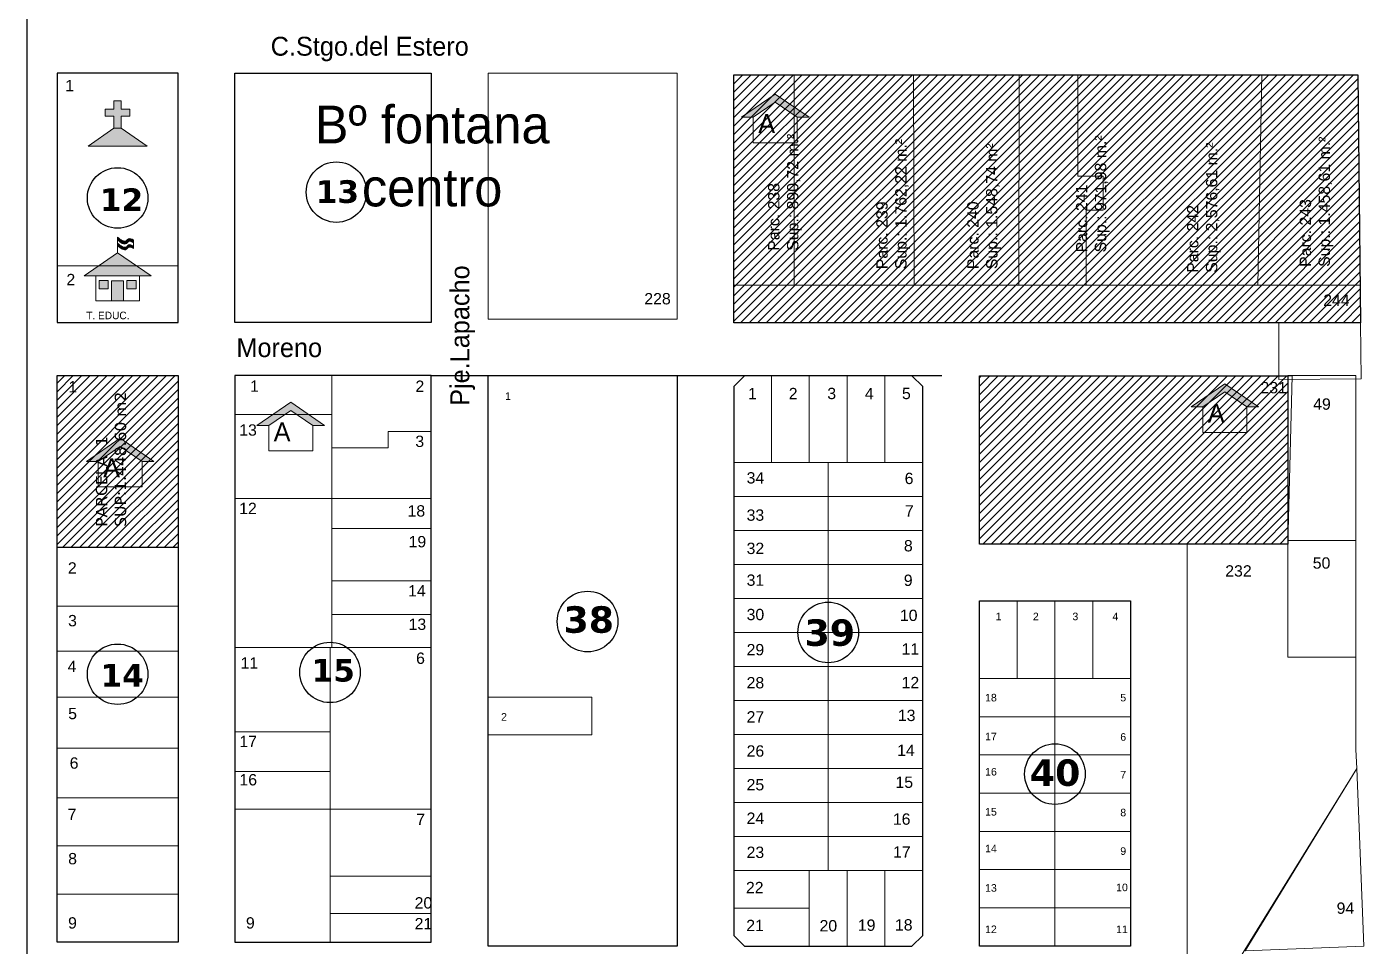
# Model space of a CAD drawing. Header units: millimetres. Extents: x 0 to 6558, y 60 to 10727.
# Drawn here: x 2200 to 2555.9, y 7639 to 7882.3 of the extents above; entities that cross this region are included whole.
import ezdxf

# ---------------------------------------------------------------- set-up
doc = ezdxf.new("R2010")
doc.units = ezdxf.units.MM
for name, color, linetype, lineweight in [('0 NOMBRE DE BARRIOS', 251, 'Continuous', 35), ('0 N° DE PARCELA', 255, 'Continuous', 25), ('0 SIG - PARCELAS', 252, 'Continuous', 18), ('EQUIPAMIENTOS', 10, 'Continuous', 18)]:
    doc.layers.add(name, color=color, linetype=linetype, lineweight=lineweight)
for name, color, linetype in [('0 NOMBRE DE CALLES', 255, 'Continuous'), ('0 N° DE MANZANA', 255, 'Continuous'), ('0 SIG - CHACRAS', 253, 'Continuous'), ('0 SIG - MANZANAS', 253, 'Continuous'), ('TERRENO MUNICIPAL', 10, 'Continuous')]:
    doc.layers.add(name, color=color, linetype=linetype)
doc.layers.add('auxiliares', color=3, linetype='Continuous', plot=False)
doc.styles.get("Standard").update_dxf_attribs({"font": 'arial.ttf'})
doc.styles.add('STYLE1', font='arial.ttf')

# ---------------------------------------------------------------- blocks, each defined once
blk = doc.blocks.new('IGLESIA')
at = {"linetype": 'Continuous'}
for points in [[(-4.8, 49.2), (-16.3, 49.2), (-16.3, 39.6), (-4.8, 39.6), (-4.8, 24), (4.8, 24), (4.8, 39.6), (16.3, 39.6), (16.3, 49.2), (4.8, 49.2), (4.8, 60), (-4.8, 60)], [(4.8, 24), (-4.8, 24), (-39, 0), (39, 0)]]:
    blk.add_hatch(color=256, dxfattribs=at).paths.add_polyline_path(points)
for p, q in [((-4.8, 60), (-4.8, 49.2)), ((-4.8, 60), (4.8, 60)), ((4.8, 60), (4.8, 49.2)), ((-16.3, 49.2), (-16.3, 39.6)), ((-4.8, 49.2), (-16.3, 49.2)), ((-4.8, 39.6), (-16.3, 39.6)), ((-4.8, 39.6), (-4.8, 24)), ((4.8, 49.2), (16.3, 49.2)), ((4.8, 39.6), (16.3, 39.6)), ((4.8, 39.6), (4.8, 24)), ((16.3, 49.2), (16.3, 39.6)), ((-4.8, 24), (-39, 0)), ((-4.8, 24), (4.8, 24)), ((4.8, 24), (39, 0)), ((-39, 0), (39, 0))]:
    blk.add_line(p, q, dxfattribs=at)
blk = doc.blocks.new('A$C6DEA108D')
at = {"layer": 'EQUIPAMIENTOS', "linetype": 'Continuous'}
blk.add_hatch(color=256, dxfattribs=at).paths.add_polyline_path([(35.7, 51.5), (0, 26.9), (12.4, 26.9), (35.7, 43), (59, 26.9), (71.4, 26.9)])
for p, q in [((35.7, 51.5), (0, 26.9)), ((35.7, 43), (12.4, 26.9)), ((35.7, 51.5), (71.4, 26.9)), ((35.7, 43), (59, 26.9)), ((0, 26.9), (12.4, 26.9)), ((59, 26.9), (71.4, 26.9))]:
    blk.add_line(p, q, dxfattribs=at)
blk.add_lwpolyline([(59, 26.9), (59, 0), (12.4, 0), (12.4, 26.9)], dxfattribs=at)
at = {"layer": 'EQUIPAMIENTOS', "linetype": 'Continuous', "insert": (13.2, 20.2), "char_height": 12, "width": 75, "attachment_point": 4}
blk.add_mtext('{\\fBankGothic Lt BT|b0|i0|c0|p34; \\H1.667x;A}', dxfattribs=at)
blk = doc.blocks.new('A$C60985E54')
at = {"layer": 'EQUIPAMIENTOS', "linetype": 'Continuous'}
h = blk.add_hatch(color=130, dxfattribs=at)
edge = h.paths.add_edge_path()
edge.add_spline(control_points=[(13.06, 16.13), (12.6, 16.4), (11.85, 16.82), (10.79, 15.28), (9.68, 16.19), (8.84, 16.88)], knot_values=[0, 0, 0, 0, 2.102185, 3.349937, 7.23201, 7.23201, 7.23201, 7.23201], degree=3, periodic=0)
edge.add_line((8.84, 16.88), (8.84, 16.13))
edge.add_spline(control_points=[(8.84, 16.13), (9.68, 15.44), (10.79, 14.53), (11.85, 16.06), (12.6, 15.64), (13.06, 15.38)], knot_values=[0, 0, 0, 0, 3.882072, 5.129825, 7.23201, 7.23201, 7.23201, 7.23201], degree=3, periodic=0)
edge.add_line((13.06, 15.38), (13.06, 16.13))
edge = h.paths.add_edge_path()
edge.add_spline(control_points=[(13.06, 14.53), (12.6, 14.79), (11.85, 15.21), (10.79, 13.67), (9.68, 14.59), (8.84, 15.28)], knot_values=[0, 0, 0, 0, 2.102185, 3.349937, 7.23201, 7.23201, 7.23201, 7.23201], degree=3, periodic=0)
edge.add_line((8.84, 15.28), (8.84, 14.61))
edge.add_spline(control_points=[(8.84, 14.61), (9.68, 13.92), (10.79, 13.01), (11.85, 14.55), (12.6, 14.12), (13.06, 13.86)], knot_values=[0, 0, 0, 0, 3.882072, 5.129825, 7.23201, 7.23201, 7.23201, 7.23201], degree=3, periodic=0)
edge.add_line((13.06, 13.86), (13.06, 14.53))
at = {"layer": 'EQUIPAMIENTOS'}
blk.add_hatch(color=256, dxfattribs=at).paths.add_polyline_path([(17.68, 6.65), (8.84, 12.76), (0, 6.65)])
h = blk.add_hatch(color=256, dxfattribs=at)
h.paths.add_polyline_path([(3.96, 5.4), (3.96, 3.23), (6.37, 3.23), (6.37, 5.4)])
h.paths.add_polyline_path([(10.42, 5.32), (7.26, 5.32), (7.26, 0), (10.42, 0)])
h.paths.add_polyline_path([(13.73, 5.4), (11.31, 5.4), (11.31, 3.23), (13.73, 3.23)])
for p, q in [((8.84, 12.76), (8.84, 16.88)), ((8.84, 12.76), (17.68, 6.65)), ((0, 6.65), (17.68, 6.65))]:
    blk.add_line(p, q, dxfattribs=at)
at = {"layer": 'EQUIPAMIENTOS', "color": 130, "linetype": 'Continuous'}
blk.add_line((13.06, 16.13), (13.06, 13.86), dxfattribs=at)
at = {"layer": 'EQUIPAMIENTOS', "linetype": 'Continuous'}
blk.add_line((8.84, 12.76), (0, 6.65), dxfattribs=at)
at = {"layer": 'EQUIPAMIENTOS'}
blk.add_lwpolyline([(14.6, 6.65), (14.6, 0), (3.08, 0), (3.08, 6.65)], dxfattribs=at)
for points in [[(3.96, 5.4), (6.37, 5.4), (6.37, 3.23), (3.96, 3.23)], [(7.26, 5.32), (10.42, 5.32), (10.42, 0), (7.26, 0)], [(13.73, 5.4), (11.31, 5.4), (11.31, 3.23), (13.73, 3.23)]]:
    blk.add_lwpolyline(points, close=True, dxfattribs=at)
at = {"layer": 'EQUIPAMIENTOS', "color": 130, "linetype": 'Continuous'}
for points in [[(8.84, 16.88), (11.15, 15.96), (11.76, 16.48), (13.06, 16.13)], [(8.84, 16.13), (11.15, 15.2), (11.76, 15.73), (13.06, 15.38)], [(8.84, 15.28), (11.15, 14.35), (11.76, 14.87), (13.06, 14.53)], [(8.84, 14.61), (11.15, 13.69), (11.76, 14.21), (13.06, 13.86)]]:
    blk.add_spline(points, degree=3, dxfattribs=at)

msp = doc.modelspace()

# ---------------------------------------------------------------- hatches: boundary and pattern name
at = {"layer": 'TERRENO MUNICIPAL'}
h = msp.add_hatch(dxfattribs=at)
h.set_pattern_fill('ANSI31', color=256, scale=0.5)
h.set_pattern_definition([(45, (-322.4474, 5692.1732), (-1.122532, 1.122532), [])])
h.paths.add_polyline_path([(2386.979, 8005.035), (2539.922, 8005.035), (2531.059, 8059.035), (2386.979, 8059.035)])
h.paths.add_polyline_path([(2542.14, 7990.035), (2386.979, 7990.035), (2386.979, 7893.593), (2386.979, 7884.655), (2551.959, 7884.655), (2551.405, 7932.623)])
h.paths.add_polyline_path([(2386.979, 7869.655), (2552.112, 7869.65), (2552.789, 7804), (2386.979, 7803.983)])
h = msp.add_hatch(dxfattribs=at)
h.set_pattern_fill('ANSI31', color=256, scale=0.5)
h.set_pattern_definition([(45, (-322.4474, 5693.1154), (-1.122532, 1.122532), [])])
h.paths.add_polyline_path([(2207.979, 7790.035), (2239.979, 7790.035), (2239.979, 7744.485), (2207.979, 7744.485)])
h = msp.add_hatch(dxfattribs=at)
h.set_pattern_fill('ANSI31', color=256, scale=0.5)
h.set_pattern_definition([(45, (-322.4474, 5693.0254), (-1.122532, 1.122532), [])])
h.paths.add_polyline_path([(2451.979, 7789.945), (2533.629, 7789.945), (2533.629, 7745.445), (2451.979, 7745.445)])

# ---------------------------------------------------------------- linework, layer by layer
at = {"layer": '0 N° DE MANZANA'}
for centre, radius in [((2223.979, 7837.035), 8), ((2281.869, 7838.578), 8), ((2348.323, 7724.923), 8.02), ((2411.979, 7722.035), 8.02), ((2223.979, 7710.985), 8), ((2280.179, 7711.466), 8), ((2471.979, 7684.56), 8.02)]:
    msp.add_circle(centre, radius, dxfattribs=at)
at = {"layer": '0 SIG - CHACRAS'}
msp.add_lwpolyline([(2199.979, 7425.105), (3179.979, 7425.105), (3179.979, 8400.105), (2199.979, 8400.105)], close=True, dxfattribs=at)
at = {"layer": '0 SIG - MANZANAS'}
for points in [[(2239.979, 7870.035), (2207.979, 7870.035), (2207.979, 7804.035), (2239.979, 7804.035)], [(2254.979, 7870.035), (2306.979, 7870.035), (2306.979, 7804.035), (2254.979, 7804.035)], [(2254.979, 7870.035), (2306.979, 7870.035), (2306.979, 7804.035), (2254.979, 7804.035)], [(2207.979, 7790.035), (2239.979, 7790.035), (2239.979, 7640.035), (2207.979, 7640.035)], [(2254.979, 7640.035), (2306.979, 7640.035), (2306.979, 7790.035), (2254.979, 7790.035)], [(2321.979, 7790.035), (2371.979, 7790.035), (2371.979, 7639.035), (2321.979, 7639.035)], [(2434.149, 7789.945), (2389.809, 7789.945), (2386.979, 7787.115), (2386.979, 7641.865), (2389.809, 7639.035), (2434.149, 7639.035), (2436.979, 7641.865), (2436.979, 7787.115), (2434.149, 7789.945)], [(2451.979, 7730.445), (2491.979, 7730.445), (2491.979, 7639.035), (2451.979, 7639.035)]]:
    msp.add_lwpolyline(points, close=True, dxfattribs=at)
at = {"layer": '0 SIG - PARCELAS'}
for points in [[(2207.979, 7819.035), (2239.979, 7819.035), (2239.979, 7870.035), (2207.979, 7870.035)], [(2321.979, 7870.035), (2371.979, 7870.035), (2371.979, 7804.945), (2321.979, 7804.945)], [(2386.979, 7869.655), (2402.979, 7869.653), (2402.979, 7813.983), (2386.979, 7813.983), (2386.979, 7869.655)], [(2402.979, 7869.653), (2402.979, 7813.983), (2434.749, 7813.983), (2434.519, 7869.652)], [(2434.519, 7869.652), (2434.749, 7813.983), (2462.389, 7813.983), (2462.519, 7869.652)], [(2462.519, 7869.652), (2462.389, 7813.983), (2480.259, 7813.983), (2480.259, 7833.833), (2484.739, 7833.833), (2484.739, 7842.833), (2478.039, 7842.833), (2478.039, 7869.653)], [(2478.039, 7869.653), (2478.039, 7842.833), (2484.739, 7842.833), (2484.739, 7833.833), (2480.259, 7833.833), (2480.259, 7813.983), (2525.659, 7813.983), (2526.747, 7869.652)], [(2526.747, 7869.652), (2525.659, 7813.983), (2552.689, 7813.983), (2552.112, 7869.65)], [(2207.979, 7804.035), (2239.979, 7804.035), (2239.979, 7819.035), (2207.979, 7819.035)], [(2207.979, 7804.035), (2239.979, 7804.035), (2239.979, 7819.035), (2207.979, 7819.035)], [(2552.689, 7813.983), (2525.659, 7813.983), (2480.259, 7813.983), (2462.389, 7813.983), (2434.749, 7813.983), (2402.979, 7813.983), (2386.979, 7813.983), (2386.979, 7803.983), (2531.229, 7803.983), (2552.789, 7804)], [(2552.789, 7804), (2531.229, 7803.983), (2531.239, 7788.983), (2552.948, 7789.205)], [(2207.979, 7744.485), (2239.979, 7744.485), (2239.979, 7790.035), (2207.979, 7790.035)], [(2254.979, 7790.035), (2280.679, 7790.035), (2280.679, 7779.735), (2254.979, 7779.735)], [(2321.979, 7790.035), (2371.979, 7790.035), (2371.979, 7639.035), (2321.979, 7639.035)], [(2396.979, 7789.945), (2406.979, 7789.945), (2406.979, 7767.035), (2396.979, 7767.035)], [(2406.979, 7789.945), (2416.979, 7789.945), (2416.979, 7767.035), (2406.979, 7767.035)], [(2416.979, 7789.945), (2426.979, 7789.945), (2426.979, 7767.035), (2416.979, 7767.035)], [(2534.699, 7789.945), (2451.979, 7789.945), (2451.979, 7745.445), (2533.599, 7745.445)], [(2254.979, 7757.535), (2280.679, 7757.535), (2280.679, 7779.735), (2254.979, 7779.735)], [(2386.979, 7767.035), (2411.979, 7767.035), (2411.979, 7758.035), (2386.979, 7758.035)], [(2411.979, 7767.035), (2436.979, 7767.035), (2436.979, 7758.035), (2411.979, 7758.035)], [(2254.979, 7757.535), (2280.679, 7757.535), (2280.679, 7718.035), (2254.979, 7718.035)], [(2280.679, 7757.535), (2306.979, 7757.535), (2306.979, 7749.535), (2280.679, 7749.535)], [(2386.979, 7758.035), (2411.979, 7758.035), (2411.979, 7749.035), (2386.979, 7749.035)], [(2411.979, 7758.035), (2436.979, 7758.035), (2436.979, 7749.035), (2411.979, 7749.035)], [(2280.679, 7749.535), (2306.979, 7749.535), (2306.979, 7735.685), (2280.679, 7735.685)], [(2386.979, 7749.035), (2411.979, 7749.035), (2411.979, 7740.035), (2386.979, 7740.035)], [(2411.979, 7749.035), (2436.979, 7749.035), (2436.979, 7740.035), (2411.979, 7740.035)], [(2533.599, 7745.445), (2506.979, 7745.445), (2506.979, 7613.315), (2551.807, 7686.015), (2551.599, 7691.085), (2551.599, 7715.545), (2533.599, 7715.545)], [(2207.979, 7728.985), (2239.979, 7728.985), (2239.979, 7744.485), (2207.979, 7744.485)], [(2386.979, 7740.035), (2411.979, 7740.035), (2411.979, 7731.035), (2386.979, 7731.035)], [(2411.979, 7740.035), (2436.979, 7740.035), (2436.979, 7731.035), (2411.979, 7731.035)], [(2306.979, 7726.835), (2280.679, 7726.835), (2280.679, 7735.685), (2306.979, 7735.685)], [(2386.979, 7731.035), (2411.979, 7731.035), (2411.979, 7722.035), (2386.979, 7722.035)], [(2411.979, 7731.035), (2436.979, 7731.035), (2436.979, 7722.035), (2411.979, 7722.035)], [(2461.979, 7730.445), (2471.979, 7730.445), (2471.979, 7709.835), (2461.979, 7709.835)], [(2471.979, 7730.445), (2481.979, 7730.445), (2481.979, 7709.835), (2471.979, 7709.835)], [(2207.979, 7717.085), (2239.979, 7717.085), (2239.979, 7728.985), (2207.979, 7728.985)], [(2306.979, 7718.035), (2280.679, 7718.035), (2280.679, 7726.835), (2306.979, 7726.835)], [(2386.979, 7722.035), (2411.979, 7722.035), (2411.979, 7713.035), (2386.979, 7713.035)], [(2411.979, 7722.035), (2436.979, 7722.035), (2436.979, 7713.035), (2411.979, 7713.035)], [(2207.979, 7704.885), (2239.979, 7704.885), (2239.979, 7717.085), (2207.979, 7717.085)], [(2254.979, 7718.035), (2280.179, 7718.035), (2280.179, 7695.735), (2254.979, 7695.735)], [(2280.179, 7718.035), (2306.979, 7718.035), (2306.979, 7675.235), (2280.179, 7675.235)], [(2386.979, 7713.035), (2411.979, 7713.035), (2411.979, 7704.035), (2386.979, 7704.035)], [(2411.979, 7713.035), (2436.979, 7713.035), (2436.979, 7704.035), (2411.979, 7704.035)], [(2451.979, 7709.835), (2471.979, 7709.835), (2471.979, 7699.725), (2451.979, 7699.725)], [(2471.979, 7709.835), (2491.979, 7709.835), (2491.979, 7699.725), (2471.979, 7699.725)], [(2207.979, 7691.385), (2239.979, 7691.385), (2239.979, 7704.885), (2207.979, 7704.885)], [(2321.979, 7704.905), (2349.479, 7704.905), (2349.479, 7694.905), (2321.979, 7694.905)], [(2386.979, 7704.035), (2411.979, 7704.035), (2411.979, 7695.035), (2386.979, 7695.035)], [(2411.979, 7704.035), (2436.979, 7704.035), (2436.979, 7695.035), (2411.979, 7695.035)], [(2451.979, 7699.725), (2471.979, 7699.725), (2471.979, 7689.615), (2451.979, 7689.615)], [(2471.979, 7699.725), (2491.979, 7699.725), (2491.979, 7689.615), (2471.979, 7689.615)], [(2254.979, 7695.735), (2280.179, 7695.735), (2280.179, 7685.235), (2254.979, 7685.235)], [(2254.979, 7695.735), (2280.179, 7695.735), (2280.179, 7685.235), (2254.979, 7685.235)], [(2386.979, 7695.035), (2411.979, 7695.035), (2411.979, 7686.035), (2386.979, 7686.035)], [(2411.979, 7695.035), (2436.979, 7695.035), (2436.979, 7686.035), (2411.979, 7686.035)], [(2207.979, 7678.235), (2239.979, 7678.235), (2239.979, 7691.385), (2207.979, 7691.385)], [(2451.979, 7689.615), (2471.979, 7689.615), (2471.979, 7679.505), (2451.979, 7679.505)], [(2471.979, 7689.615), (2491.979, 7689.615), (2491.979, 7679.505), (2471.979, 7679.505)], [(2254.979, 7685.235), (2280.179, 7685.235), (2280.179, 7675.235), (2254.979, 7675.235)], [(2386.979, 7686.035), (2411.979, 7686.035), (2411.979, 7677.035), (2386.979, 7677.035)], [(2411.979, 7686.035), (2436.979, 7686.035), (2436.979, 7677.035), (2411.979, 7677.035)], [(2553.725, 7639.034), (2551.807, 7686.015), (2522.325, 7637.752)], [(2207.979, 7678.235), (2239.979, 7678.235), (2239.979, 7640.035), (2207.979, 7640.035)], [(2239.979, 7665.535), (2207.979, 7665.535), (2207.979, 7678.235), (2239.979, 7678.235)], [(2386.979, 7677.035), (2411.979, 7677.035), (2411.979, 7668.035), (2386.979, 7668.035)], [(2411.979, 7677.035), (2436.979, 7677.035), (2436.979, 7668.035), (2411.979, 7668.035)], [(2451.979, 7679.505), (2471.979, 7679.505), (2471.979, 7669.395), (2451.979, 7669.395)], [(2471.979, 7679.505), (2491.979, 7679.505), (2491.979, 7669.395), (2471.979, 7669.395)], [(2254.979, 7640.035), (2280.179, 7640.035), (2280.179, 7675.235), (2254.979, 7675.235)], [(2280.179, 7675.235), (2306.979, 7675.235), (2306.979, 7657.535), (2280.179, 7657.535)], [(2386.979, 7668.035), (2411.979, 7668.035), (2411.979, 7659.035), (2386.979, 7659.035)], [(2411.979, 7668.035), (2436.979, 7668.035), (2436.979, 7659.035), (2411.979, 7659.035)], [(2451.979, 7669.395), (2471.979, 7669.395), (2471.979, 7659.285), (2451.979, 7659.285)], [(2471.979, 7669.395), (2491.979, 7669.395), (2491.979, 7659.285), (2471.979, 7659.285)], [(2239.979, 7652.785), (2207.979, 7652.785), (2207.979, 7665.535), (2239.979, 7665.535)], [(2451.979, 7659.285), (2471.979, 7659.285), (2471.979, 7649.175), (2451.979, 7649.175)], [(2471.979, 7659.285), (2491.979, 7659.285), (2491.979, 7649.175), (2471.979, 7649.175)], [(2280.179, 7657.535), (2306.979, 7657.535), (2306.979, 7647.685), (2280.179, 7647.685)], [(2386.979, 7659.035), (2386.979, 7649.035), (2406.979, 7649.035), (2406.979, 7659.035)], [(2406.979, 7659.035), (2416.979, 7659.035), (2416.979, 7639.035), (2406.979, 7639.035)], [(2416.979, 7659.035), (2426.979, 7659.035), (2426.979, 7639.035), (2416.979, 7639.035)], [(2436.979, 7659.035), (2426.979, 7659.035), (2426.979, 7639.035), (2434.149, 7639.035), (2436.979, 7641.865)], [(2207.979, 7652.785), (2239.979, 7652.785), (2239.979, 7640.035), (2207.979, 7640.035)], [(2406.979, 7649.035), (2386.979, 7649.035), (2386.979, 7641.865), (2389.809, 7639.035), (2406.979, 7639.035)], [(2451.979, 7649.175), (2451.979, 7639.035), (2471.979, 7639.035), (2471.979, 7649.175)], [(2471.979, 7649.175), (2471.979, 7639.035), (2491.979, 7639.035), (2491.979, 7649.175)], [(2280.179, 7647.685), (2306.979, 7647.685), (2306.979, 7640.035), (2280.179, 7640.035)]]:
    msp.add_lwpolyline(points, close=True, dxfattribs=at)
for points in [[(2280.679, 7790.035), (2280.679, 7770.935), (2295.579, 7770.935), (2295.579, 7775.235), (2306.979, 7775.235), (2306.979, 7790.035), (2280.679, 7790.035)], [(2396.979, 7789.945), (2389.809, 7789.945), (2386.979, 7787.115), (2386.979, 7767.035), (2396.979, 7767.035), (2396.979, 7789.945)], [(2426.979, 7789.945), (2434.149, 7789.945), (2436.979, 7787.115), (2436.979, 7767.035), (2426.979, 7767.035), (2426.979, 7789.945)], [(2551.563, 7790.055), (2533.599, 7790.055), (2533.599, 7746.345), (2551.599, 7746.345), (2551.563, 7790.055)], [(2551.563, 7790.055), (2533.599, 7790.055), (2533.599, 7746.345), (2551.599, 7746.345), (2551.563, 7790.055)], [(2306.979, 7775.235), (2295.579, 7775.235), (2295.579, 7770.935), (2280.679, 7770.935), (2280.679, 7757.535), (2306.979, 7757.535), (2306.979, 7775.235)], [(2551.599, 7746.345), (2533.599, 7746.345), (2533.599, 7715.545), (2551.624, 7715.545), (2551.599, 7746.345)], [(2551.599, 7746.345), (2533.599, 7746.345), (2533.599, 7715.545), (2551.624, 7715.545), (2551.599, 7746.345)], [(2454.809, 7730.445), (2451.979, 7730.445), (2451.979, 7709.835), (2461.979, 7709.835), (2461.979, 7730.445), (2454.809, 7730.445)], [(2481.979, 7730.445), (2489.149, 7730.445), (2491.979, 7730.445), (2491.979, 7709.835), (2481.979, 7709.835), (2481.979, 7730.445)]]:
    msp.add_lwpolyline(points, dxfattribs=at)
at = {"layer": 'auxiliares'}
msp.add_line((2306.979, 7790.035), (2442.084, 7790.035), dxfattribs=at)
at = {"layer": 'TERRENO MUNICIPAL'}
for points in [[(2386.979, 7869.655), (2552.112, 7869.65), (2552.789, 7804), (2386.979, 7803.983)], [(2207.979, 7790.035), (2239.979, 7790.035), (2239.979, 7744.485), (2207.979, 7744.485)], [(2451.979, 7789.945), (2533.629, 7789.945), (2533.629, 7745.445), (2451.979, 7745.445)]]:
    msp.add_lwpolyline(points, close=True, dxfattribs=at)

# ---------------------------------------------------------------- block references
at = {"layer": 'EQUIPAMIENTOS', "linetype": 'Continuous', "xscale": 0.2000000000007276, "yscale": 0.2000000000007276, "zscale": 0.2000000000007276}
msp.add_blockref('IGLESIA', (2223.979, 7850.723), dxfattribs=at)
at = {"layer": 'EQUIPAMIENTOS', "xscale": 0.25, "yscale": 0.25, "zscale": 0.25}
for p in [(2389.061, 7851.661), (2507.989, 7774.991), (2260.848, 7770.075), (2215.75, 7760.547)]:
    msp.add_blockref('A$C6DEA108D', p, dxfattribs=at)
at = {"layer": 'EQUIPAMIENTOS'}
msp.add_blockref('A$C60985E54', (2215.138, 7809.773), dxfattribs=at)

# ---------------------------------------------------------------- texts
at = {"layer": '0 NOMBRE DE BARRIOS', "linetype": 'Continuous', "lineweight": 25, "insert": (2307.194, 7848.058), "char_height": 10, "width": 338.88889, "attachment_point": 5}
msp.add_mtext('{\\fBankGothic Lt BT|b0|i0|c0|p34;Bº fontana \\Pcentro}', dxfattribs=at)
at = {"layer": '0 NOMBRE DE CALLES', "insert": (2264.481, 7876.429), "char_height": 5, "width": 783.33333, "attachment_point": 4}
msp.add_mtext('\\pt10;{\\fBankGothic Lt BT|b0|i0|c0|p34;C.Stgo.del Estero}', dxfattribs=at)
at = {"layer": '0 NOMBRE DE CALLES', "insert": (2315.279, 7782.017), "char_height": 5, "width": 783.33333, "attachment_point": 4, "rotation": 90}
msp.add_mtext('\\pt10;{\\fBankGothic Lt BT|b0|i0|c0|p34;Pje.Lapacho}', dxfattribs=at)
at = {"layer": '0 NOMBRE DE CALLES', "insert": (2255.405, 7797.383), "char_height": 5, "attachment_point": 4}
msp.add_mtext('\\pt10;{\\fBankGothic Lt BT|b0|i0|c0|p34;Moreno}', dxfattribs=at)
at = {"layer": '0 N° DE MANZANA', "attachment_point": 4}
for s, insert, char_height in [('{\\fVerdana|b1|i0|c0|p34;13}', (2276.399, 7838.665), 6), ('{\\fVerdana|b1|i0|c0|p34;12}', (2219.295, 7836.558), 6), ('{\\fVerdana|b1|i0|c0|p34;38}', (2341.948, 7725.401), 7), ('{\\fVerdana|b1|i0|c0|p34;39}', (2405.722, 7721.939), 7), ('{\\fVerdana|b1|i0|c0|p34;14}', (2219.486, 7710.728), 6), ('{\\fVerdana|b1|i0|c0|p34;15}', (2275.297, 7711.989), 6), ('{\\fVerdana|b1|i0|c0|p34;40}', (2465.336, 7684.879), 7)]:
    msp.add_mtext(s, dxfattribs=dict(at, insert=insert, char_height=char_height))
at = {"layer": '0 N° DE PARCELA', "style": 'STYLE1'}
for s, insert, char_height, attachment_point in [('1', (2212.446, 7866.767), 3, 6), ('2', (2212.766, 7815.441), 3, 6), ('228', (2363.331, 7810.345), 3, 4), ('244', (2542.945, 7809.965), 3, 4), ('1', (2210.94, 7787.056), 3, 4), ('1', (2259.034, 7787.241), 3, 4), ('2', (2302.783, 7787.206), 3, 4), ('231', (2526.344, 7786.805), 3, 4), ('1', (2326.481, 7784.578), 2, 4), ('1', (2390.786, 7785.267), 3, 4), ('2', (2401.549, 7785.267), 3, 4), ('3', (2411.738, 7785.267), 3, 4), ('4', (2421.683, 7785.267), 3, 4), ('5', (2431.504, 7785.267), 3, 4), ('49', (2540.295, 7782.462), 3, 4), ('13', (2256.157, 7775.602), 3, 4), ('3', (2305.071, 7772.602), 3, 6), ('34', (2390.392, 7762.932), 3, 4), ('6', (2432.209, 7762.791), 3, 4), ('18', (2300.683, 7754.192), 3, 4), ('7', (2432.283, 7754.219), 3, 4), ('33', (2390.392, 7753.075), 3, 4), ('19', (2300.964, 7746.041), 3, 4), ('32', (2390.392, 7744.273), 3, 4), ('8', (2432.012, 7744.966), 3, 4), ('50', (2540.181, 7740.403), 3, 4), ('2', (2210.808, 7739.114), 3, 4), ('31', (2390.392, 7735.862), 3, 4), ('9', (2431.984, 7735.829), 3, 4), ('232', (2517.026, 7738.305), 3, 4), ('14', (2300.823, 7733.064), 3, 4), ('3', (2210.869, 7725.151), 3, 4), ('30', (2390.392, 7726.77), 3, 4), ('10', (2430.951, 7726.549), 3, 4), ('1', (2456.286, 7726.264), 2, 4), ('2', (2466.142, 7726.264), 2, 4), ('3', (2476.598, 7726.264), 2, 4), ('4', (2487.178, 7726.264), 2, 4), ('13', (2300.964, 7724.189), 3, 4), ('6', (2302.952, 7715.199), 3, 4), ('29', (2390.392, 7717.467), 3, 4), ('11', (2431.4, 7717.664), 3, 4), ('4', (2210.761, 7713.085), 3, 4), ('11', (2256.499, 7713.954), 3, 4), ('28', (2390.392, 7708.716), 3, 4), ('12', (2431.4, 7708.784), 3, 4), ('18', (2453.49, 7704.777), 2, 4), ('5', (2489.262, 7704.783), 2, 4), ('5', (2210.893, 7700.571), 3, 4), ('2', (2325.431, 7699.699), 2, 4), ('27', (2390.392, 7699.709), 3, 4), ('13', (2430.415, 7700.07), 3, 4), ('17', (2256.182, 7693.188), 3, 4), ('17', (2453.49, 7694.505), 2, 4), ('6', (2489.262, 7694.371), 2, 4), ('26', (2390.392, 7690.648), 3, 4), ('14', (2430.221, 7690.853), 3, 4), ('6', (2211.292, 7687.467), 3, 4), ('16', (2256.21, 7683.043), 3, 4), ('16', (2453.49, 7685.167), 2, 4), ('7', (2489.262, 7684.383), 2, 4), ('25', (2390.392, 7681.727), 3, 4), ('15', (2429.778, 7682.387), 3, 4), ('7', (2210.764, 7673.899), 3, 4), ('7', (2302.992, 7672.587), 3, 4), ('24', (2390.392, 7672.89), 3, 4), ('16', (2429.091, 7672.631), 3, 4), ('15', (2453.49, 7674.571), 2, 4), ('8', (2489.262, 7674.365), 2, 4), ('8', (2210.896, 7662.156), 3, 4), ('23', (2390.392, 7663.837), 3, 4), ('17', (2429.137, 7663.952), 3, 4), ('14', (2453.49, 7664.857), 2, 4), ('9', (2489.262, 7664.166), 2, 4), ('22', (2390.216, 7654.532), 3, 4), ('10', (2488.159, 7654.559), 2, 4), ('20', (2302.566, 7650.456), 3, 4), ('13', (2453.49, 7654.423), 2, 4), ('94', (2546.498, 7649.06), 3, 4), ('9', (2210.869, 7645.151), 3, 4), ('9', (2257.925, 7645.148), 3, 4), ('21', (2302.566, 7644.969), 3, 4), ('21', (2390.295, 7644.494), 3, 4), ('20', (2409.693, 7644.403), 3, 4), ('19', (2419.825, 7644.561), 3, 4), ('18', (2429.64, 7644.64), 3, 4), ('12', (2453.49, 7643.481), 2, 4), ('11', (2488.159, 7643.481), 2, 4)]:
    msp.add_mtext(s, dxfattribs=dict(at, insert=insert, char_height=char_height, attachment_point=attachment_point))
at = {"layer": '0 N° DE PARCELA', "char_height": 3, "attachment_point": 4, "style": 'STYLE1'}
for s, insert, rotation in [('Parc. 238\\PSup.: 890,72 m.²', (2400.538, 7823.051), 90), ('Parc. 239\\PSup.: 1.762,22 m.²', (2429.156, 7818.177), 90), ('Parc. 240\\PSup.: 1.548,74 m²', (2453.214, 7818.186), 90), ('Parc. 241\\PSup.: 971,98 m.²', (2481.985, 7822.613), 90), ('Parc. 242\\PSup.: 2,576,61 m.²', (2511.379, 7817.23), 90), ('Parc. 243\\PSup.: 1.458,61 m.²', (2541.186, 7818.793), 90), ('{\\fVerdana|b0|i0|c0|p34;PARCELA  1\\PSUP:1.448.60 m2  }', (2222.246, 7750.002), 90), ('12', (2256.134, 7754.864), 0)]:
    msp.add_mtext(s, dxfattribs=dict(at, insert=insert, rotation=rotation))
at = {"layer": 'EQUIPAMIENTOS', "insert": (2215.675, 7805.922), "char_height": 2, "width": 75, "attachment_point": 4}
msp.add_mtext('{\\fBankGothic Lt BT|b0|i0|c0|p34;T. EDUC.}', dxfattribs=at)

doc.saveas('drawing.dxf')
